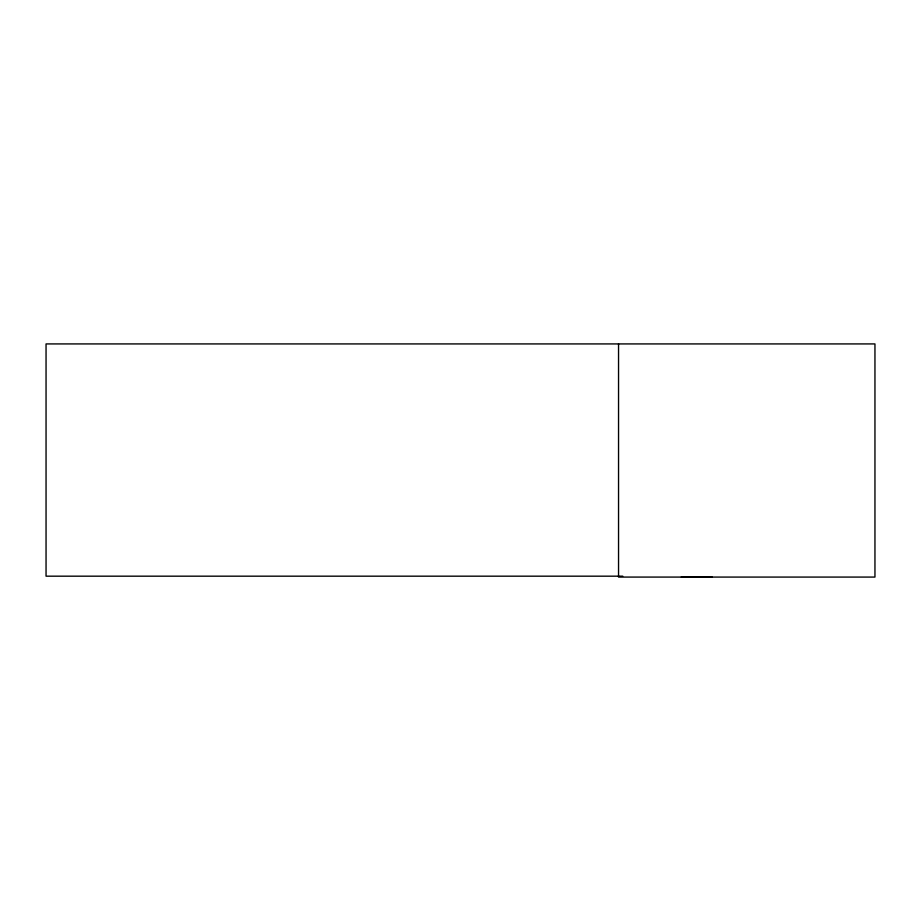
<?xml version="1.0" encoding="UTF-8"?>
<svg xmlns="http://www.w3.org/2000/svg" width="921" height="921" viewBox="0 0 921 921"><rect width="100%" height="100%" fill="white"/><g stroke="black" fill="none" stroke-linecap="round" stroke-linejoin="round"><path stroke-width="1.38" d="M622.78 576.178L46.05 576.178L46.05 343.924L874.95 343.924L874.95 577.076L618.544 577.076L618.544 343.924M712.071 577.018A109.196 1.865 1.1 0 1 681.287 577.007M700.628 577.007A103.578 1.577 1 0 1 692.96 577.018"/></g></svg>
